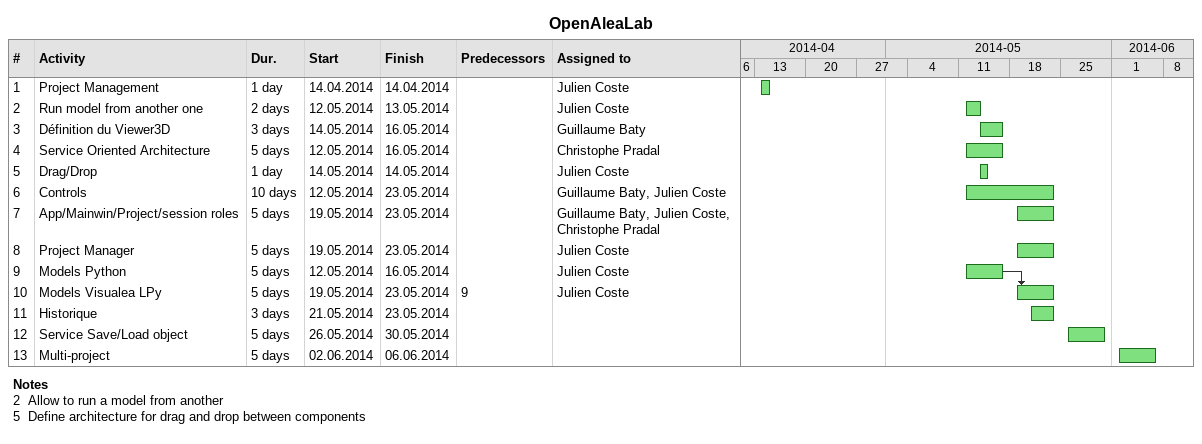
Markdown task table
OpenAleaLab

| ID | Task | Duration | Start | Finish | Predecessors | Resources |
|---|---|---|---|---|---|---|
| 1 | Project Management | 1d | 2014-04-14 | 2014-04-14 |  | Julien Coste |
| 2 | Run model from another one | 2d | 2014-05-12 | 2014-05-13 |  | Julien Coste |
| 3 | Définition du Viewer3D | 3d | 2014-05-14 | 2014-05-16 |  | Guillaume Baty |
| 4 | Service Oriented Architecture | 5d | 2014-05-12 | 2014-05-16 |  | Christophe Pradal |
| 5 | Drag/Drop | 1d | 2014-05-14 | 2014-05-14 |  | Julien Coste |
| 6 | Controls | 10d | 2014-05-12 | 2014-05-23 |  | Guillaume Baty, Julien Coste |
| 7 | App/Mainwin/Project/session roles | 5d | 2014-05-19 | 2014-05-23 |  | Guillaume Baty, Julien Coste, Christophe Pradal |
| 8 | Project Manager | 5d | 2014-05-19 | 2014-05-23 |  | Julien Coste |
| 9 | Models Python | 5d | 2014-05-12 | 2014-05-16 |  | Julien Coste |
| 10 | Models Visualea LPy | 5d | 2014-05-19 | 2014-05-23 | 9 | Julien Coste |
| 11 | Historique | 3d | 2014-05-21 | 2014-05-23 |  |  |
| 12 | Service Save/Load object | 5d | 2014-05-26 | 2014-05-30 |  |  |
| 13 | Multi-project | 5d | 2014-06-02 | 2014-06-06 |  |  |

Notes
- 2: Allow to run a model from another
- 5: Define architecture for drag and drop between components
